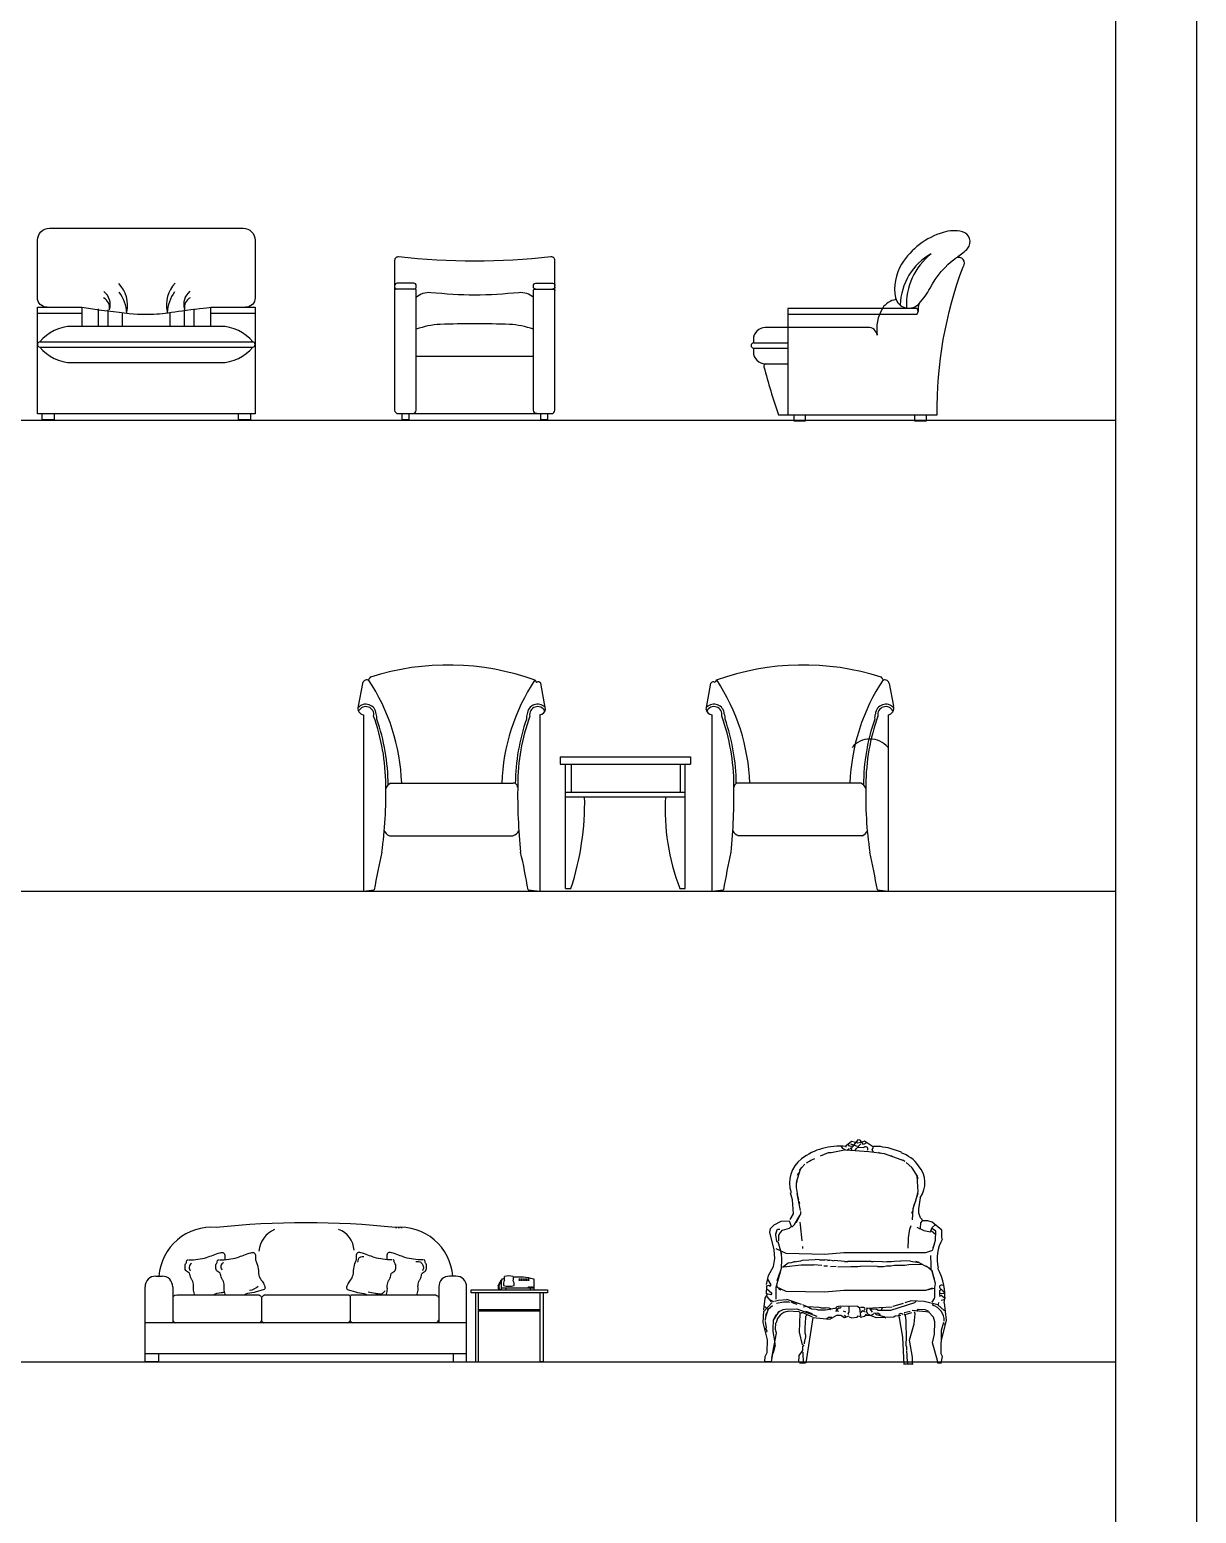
# Model space of a CAD drawing. Header units: inches. Extents: x 6 to 48.5, y 12.5 to 37.3.
# Drawn here: x 43.59 to 48.47, y 18.71 to 24.91 of the extents above; entities that cross this region are included whole.
import ezdxf

# ---------------------------------------------------------------- set-up
doc = ezdxf.new("R2010")
doc.units = ezdxf.units.IN
doc.header["$MEASUREMENT"] = 0
for name, color, linetype in [('02', 2, 'Continuous'), ('1', 1, 'Continuous'), ('4', 4, 'Continuous'), ('kadrbm', 4, 'Continuous')]:
    doc.layers.add(name, color=color, linetype=linetype)

# ---------------------------------------------------------------- blocks, each defined once
blk = doc.blocks.new('kadrbm')
at = {"layer": 'kadrbm', "color": 4}
blk.add_lwpolyline([(0, 0), (0, 24.7972), (21, 24.7972), (21, 0), (0, 0)], close=True, dxfattribs=at)
blk.add_lwpolyline([(20.6631, 0.3257), (20.6631, 24.4603), (0.3369, 24.4603), (0.3369, 0.3257), (20.6631, 0.3257)], dxfattribs=at)

msp = doc.modelspace()

# ---------------------------------------------------------------- linework, layer by layer
at = {"layer": '02'}
for p, q in [((43.8811, 23.6731), (43.8811, 23.7461)), ((44.2811, 23.6731), (44.2811, 23.7461)), ((46.7627, 23.7483), (46.7627, 23.3033)), ((43.6261, 23.7278), (43.8111, 23.7278)), ((43.9211, 23.6731), (43.9211, 23.7423)), ((43.9811, 23.6731), (43.9811, 23.7313)), ((44.1811, 23.6731), (44.1811, 23.7313)), ((44.2411, 23.6731), (44.2411, 23.7423)), ((44.3511, 23.7278), (44.5361, 23.7278)), ((46.7627, 23.7233), (47.2961, 23.7233)), ((43.6355, 23.6083), (44.5267, 23.6083)), ((43.6355, 23.5863), (44.5267, 23.5863)), ((46.6187, 23.6037), (46.7627, 23.6037)), ((46.6187, 23.5817), (46.7627, 23.5817)), ((46.6687, 23.5169), (46.7627, 23.5169)), ((45.7071, 22.1947), (45.7126, 22.1854)), ((46.4639, 22.1947), (46.4585, 22.1854)), ((44.9847, 22.181), (44.967, 22.0861)), ((45.7496, 22.0716), (45.7299, 22.1825)), ((46.4214, 22.0716), (46.4412, 22.1825)), ((47.1863, 22.181), (47.2041, 22.0861)), ((44.9894, 22.0498), (44.9894, 21.3137)), ((45.7263, 22.0498), (45.7263, 21.3137)), ((46.4447, 22.0498), (46.4447, 21.3137)), ((47.1817, 22.0498), (47.1817, 21.3137)), ((45.8117, 21.8749), (46.3561, 21.8749)), ((45.8117, 21.8749), (45.8117, 21.8439)), ((45.8117, 21.8439), (46.3561, 21.8439)), ((45.8339, 21.3247), (45.8339, 21.8439)), ((45.8569, 21.8439), (45.8569, 21.7271)), ((46.3132, 21.8439), (46.3132, 21.7271)), ((46.3339, 21.3247), (46.3339, 21.8439)), ((46.3561, 21.8749), (46.3561, 21.8439)), ((45.1031, 21.7645), (45.6145, 21.7645)), ((47.068, 21.7645), (46.5566, 21.7645)), ((45.8339, 21.7271), (46.3339, 21.7271)), ((45.8339, 21.7071), (46.3339, 21.7071)), ((45.0976, 21.5445), (45.6137, 21.5445)), ((47.0735, 21.5445), (46.5573, 21.5445)), ((44.9894, 21.3137), (45.034, 21.3189)), ((45.6774, 21.3189), (45.7263, 21.3137)), ((45.8339, 21.3247), (45.8562, 21.3247)), ((46.3112, 21.3247), (46.3339, 21.3247)), ((46.4447, 21.3137), (46.4937, 21.3189)), ((47.1371, 21.3189), (47.1817, 21.3137)), ((47.0558, 20.2743), (47.0327, 20.2464)), ((47.0656, 20.2725), (47.0558, 20.2743)), ((47.0797, 20.255), (47.0656, 20.2725)), ((46.8997, 20.2067), (46.9328, 20.221)), ((46.9328, 20.221), (46.9446, 20.2212)), ((46.9446, 20.2212), (46.9995, 20.232)), ((46.9935, 20.2378), (46.9854, 20.2495)), ((47.0054, 20.2302), (46.9935, 20.2378)), ((47.1019, 20.224), (47.0054, 20.2302)), ((47.0071, 20.2498), (47.0284, 20.2679)), ((47.0072, 20.2439), (47.0071, 20.2498)), ((47.0113, 20.2303), (47.0191, 20.2383)), ((47.0208, 20.2481), (47.0148, 20.2559)), ((47.0327, 20.2464), (47.0208, 20.2481)), ((47.0229, 20.2403), (47.0289, 20.2365)), ((47.0543, 20.2467), (47.0266, 20.2561)), ((47.0284, 20.2679), (47.0422, 20.2662)), ((47.0288, 20.2404), (47.0385, 20.2504)), ((47.0289, 20.2365), (47.029, 20.2306)), ((47.0422, 20.2662), (47.0442, 20.2603)), ((47.0448, 20.2289), (47.0486, 20.2368)), ((47.0541, 20.2605), (47.0481, 20.2663)), ((47.0486, 20.2368), (47.0679, 20.2568)), ((47.0697, 20.2627), (47.0541, 20.2605)), ((47.078, 20.2413), (47.0544, 20.2408)), ((47.0834, 20.2689), (47.0736, 20.2648)), ((47.0914, 20.2611), (47.0797, 20.255)), ((47.1212, 20.244), (47.0834, 20.2689)), ((47.1669, 20.2153), (47.1019, 20.224)), ((47.1155, 20.234), (47.1212, 20.244)), ((47.1196, 20.2243), (47.1155, 20.234)), ((47.1506, 20.2465), (47.1212, 20.2459)), ((47.1512, 20.217), (47.1413, 20.2207)), ((47.1605, 20.2427), (47.1506, 20.2465)), ((47.1822, 20.2411), (47.1605, 20.2427)), ((47.2361, 20.1909), (47.1669, 20.2153)), ((47.2376, 20.2224), (47.1822, 20.2411)), ((46.7994, 20.0968), (46.8161, 20.1521)), ((46.8123, 20.1462), (46.8219, 20.1581)), ((46.8219, 20.1581), (46.8334, 20.1721)), ((46.8412, 20.1781), (46.8665, 20.1923)), ((46.8567, 20.1882), (46.8763, 20.1964)), ((47.1985, 20.206), (47.1906, 20.2078)), ((47.254, 20.1834), (47.2381, 20.191)), ((47.252, 20.1833), (47.244, 20.1891)), ((47.2819, 20.1583), (47.258, 20.1795)), ((47.286, 20.1525), (47.2819, 20.1583)), ((47.3042, 20.1233), (47.286, 20.1525)), ((46.7995, 20.0909), (46.8013, 20.1008)), ((46.7996, 20.083), (46.7995, 20.0909)), ((46.8028, 20.1263), (46.8085, 20.1382)), ((47.3083, 20.1116), (47.3041, 20.1253)), ((47.3073, 20.0565), (47.3042, 20.1233)), ((46.7829, 20.0238), (46.7746, 20.0531)), ((46.7859, 19.9648), (46.7829, 20.0238)), ((46.7997, 20.0752), (46.7996, 20.083)), ((46.8042, 20.0418), (46.7997, 20.0752)), ((46.8152, 19.9791), (46.8021, 20.0497)), ((46.8085, 20.0242), (46.8063, 20.036)), ((47.2869, 19.9873), (47.3074, 20.0506)), ((47.2963, 20.0131), (47.3073, 20.0565)), ((47.3105, 19.9858), (47.3176, 20.0311)), ((46.7726, 19.941), (46.7859, 19.9648)), ((46.8154, 19.9654), (46.7984, 19.9277)), ((46.8127, 20.0066), (46.8106, 20.0184)), ((46.8152, 19.9752), (46.8154, 19.9654)), ((47.2813, 19.9676), (47.2851, 19.9775)), ((47.2838, 19.9401), (47.2869, 19.9854)), ((47.2869, 19.9854), (47.2924, 20.0071)), ((47.3108, 19.9681), (47.3105, 19.9858)), ((47.3171, 19.9485), (47.3108, 19.9681)), ((45.1224, 19.9078), (45.1281, 19.9078)), ((45.1338, 19.9078), (45.1395, 19.9078)), ((45.1453, 19.9078), (45.151, 19.9078)), ((46.687, 19.8884), (46.6907, 19.9042)), ((46.6907, 19.9042), (46.7061, 19.9182)), ((46.7061, 19.9182), (46.7353, 19.9345)), ((46.7126, 19.8829), (46.7202, 19.9008)), ((46.7202, 19.9008), (46.73, 19.9009)), ((46.7353, 19.9345), (46.7688, 19.935)), ((46.7399, 19.8972), (46.7693, 19.9056)), ((46.7688, 19.935), (46.777, 19.9136)), ((46.7693, 19.9056), (46.777, 19.9116)), ((46.777, 19.9116), (46.7829, 19.9117)), ((46.7829, 19.9117), (46.7907, 19.9197)), ((46.7907, 19.9197), (46.8136, 19.9575)), ((46.8162, 19.9182), (46.8141, 19.9299)), ((46.8233, 19.8515), (46.8162, 19.9182)), ((47.2674, 19.8651), (47.2727, 19.9006)), ((47.2727, 19.9006), (47.2783, 19.9164)), ((47.302, 19.909), (47.3317, 19.8957)), ((47.3139, 19.9013), (47.3178, 19.9053)), ((47.3291, 19.935), (47.3171, 19.9485)), ((47.3178, 19.9053), (47.3194, 19.927)), ((47.3194, 19.927), (47.3252, 19.9349)), ((47.3487, 19.9353), (47.3291, 19.935)), ((47.3665, 19.9298), (47.3487, 19.9353)), ((47.3594, 19.8903), (47.3669, 19.9081)), ((47.4064, 19.897), (47.3665, 19.9298)), ((47.3669, 19.9081), (47.3785, 19.9182)), ((47.3809, 19.8926), (47.367, 19.9022)), ((46.706, 19.814), (46.687, 19.8884)), ((46.7128, 19.8771), (46.7164, 19.8948)), ((46.7172, 19.8496), (46.7128, 19.8771)), ((46.7232, 19.8438), (46.7172, 19.8496)), ((46.7336, 19.8086), (46.7231, 19.8477)), ((46.7246, 19.8753), (46.7322, 19.8872)), ((46.725, 19.8517), (46.7246, 19.8753)), ((46.7322, 19.8872), (46.7399, 19.8972)), ((47.2662, 19.8218), (47.2675, 19.8592)), ((47.2675, 19.8592), (47.2674, 19.8651)), ((47.3317, 19.8957), (47.3594, 19.8903)), ((47.3812, 19.8769), (47.3633, 19.8923)), ((47.3685, 19.8158), (47.3796, 19.8553)), ((47.3796, 19.8553), (47.3809, 19.8926)), ((47.407, 19.8616), (47.4064, 19.897)), ((46.7033, 19.7452), (46.7086, 19.7787)), ((46.7086, 19.7787), (46.706, 19.814)), ((46.7378, 19.7949), (46.7336, 19.8086)), ((46.738, 19.7812), (46.7357, 19.8027)), ((46.7382, 19.7733), (46.7381, 19.7792)), ((46.8258, 19.82), (46.8257, 19.8279)), ((47.3612, 19.7842), (47.3611, 19.7901)), ((47.3617, 19.7586), (47.3612, 19.7842)), ((47.3704, 19.8237), (47.376, 19.8375)), ((46.6823, 19.7074), (46.7033, 19.7452)), ((46.7146, 19.6589), (46.7368, 19.7379)), ((46.718, 19.6864), (46.733, 19.73)), ((46.7368, 19.7379), (46.7382, 19.7733)), ((46.764, 19.758), (46.7407, 19.7399)), ((46.7446, 19.7439), (46.8192, 19.7511)), ((46.7718, 19.7601), (46.764, 19.758)), ((46.7738, 19.7602), (46.7953, 19.7664)), ((46.7894, 19.7644), (46.8169, 19.7688)), ((46.8169, 19.7688), (46.8247, 19.7709)), ((46.8192, 19.7511), (46.8644, 19.7519)), ((46.8247, 19.7709), (46.8777, 19.7738)), ((46.8644, 19.7519), (46.8703, 19.752)), ((46.9057, 19.7487), (46.8703, 19.752)), ((46.8955, 19.7721), (46.8777, 19.7738)), ((46.8955, 19.7721), (46.9171, 19.7725)), ((46.9136, 19.7469), (46.9293, 19.7471)), ((46.9289, 19.7707), (46.9171, 19.7725)), ((46.9289, 19.7707), (46.9387, 19.7709)), ((46.9506, 19.7691), (46.9387, 19.7709)), ((46.9411, 19.7454), (46.9647, 19.7458)), ((46.9506, 19.7691), (46.9565, 19.7692)), ((46.9998, 19.7661), (46.9565, 19.7692)), ((46.9726, 19.744), (47.0257, 19.7449)), ((46.9998, 19.7661), (47.0135, 19.7663)), ((47.1118, 19.7661), (47.0135, 19.7663)), ((47.0257, 19.7449), (47.0493, 19.7453)), ((47.0493, 19.7453), (47.0552, 19.7454)), ((47.0552, 19.7454), (47.067, 19.7456)), ((47.1378, 19.7449), (47.067, 19.7456)), ((47.1118, 19.7661), (47.1197, 19.7662)), ((47.159, 19.7649), (47.1197, 19.7662)), ((47.1378, 19.7449), (47.1633, 19.7453)), ((47.159, 19.7649), (47.1767, 19.7652)), ((47.1633, 19.7453), (47.1751, 19.7475)), ((47.1751, 19.7475), (47.1928, 19.7478)), ((47.1767, 19.7652), (47.1866, 19.7654)), ((47.1866, 19.7654), (47.1964, 19.7656)), ((47.1928, 19.7478), (47.2085, 19.75)), ((47.1964, 19.7656), (47.2081, 19.7677)), ((47.2081, 19.7677), (47.2357, 19.7682)), ((47.2085, 19.75), (47.2163, 19.7502)), ((47.2163, 19.7502), (47.2222, 19.7503)), ((47.2222, 19.7503), (47.2517, 19.7508)), ((47.275, 19.7669), (47.2357, 19.7682)), ((47.2517, 19.7508), (47.2693, 19.7531)), ((47.2693, 19.7531), (47.3244, 19.754)), ((47.275, 19.7669), (47.3105, 19.7617)), ((47.3125, 19.7617), (47.2986, 19.7654)), ((47.3105, 19.7617), (47.3402, 19.7464)), ((47.3581, 19.735), (47.3402, 19.7464)), ((47.3661, 19.7272), (47.3542, 19.7369)), ((47.3621, 19.7331), (47.3617, 19.7586)), ((47.3724, 19.7057), (47.3661, 19.7272)), ((47.3808, 19.6744), (47.3662, 19.7233)), ((44.1207, 19.7045), (44.1471, 19.7045)), ((44.1919, 19.6597), (44.1919, 19.5091)), ((45.3039, 19.6597), (45.3039, 19.5091)), ((45.3751, 19.7045), (45.3487, 19.7045)), ((45.7028, 19.6542), (45.5666, 19.6542)), ((46.6731, 19.6699), (46.6823, 19.7074)), ((46.6734, 19.6522), (46.6954, 19.633)), ((46.6738, 19.6306), (46.6752, 19.6641)), ((46.6752, 19.6641), (46.683, 19.6662)), ((46.6928, 19.6683), (46.6786, 19.6916)), ((46.683, 19.6662), (46.689, 19.6623)), ((46.689, 19.6623), (46.6928, 19.6683)), ((46.7135, 19.6077), (46.7146, 19.6589)), ((46.7205, 19.657), (46.7165, 19.6628)), ((46.7305, 19.6473), (46.7205, 19.657)), ((47.3381, 19.6461), (47.3753, 19.6547)), ((47.3766, 19.692), (47.3745, 19.6999)), ((47.3772, 19.6567), (47.3808, 19.6744)), ((47.3779, 19.6154), (47.3772, 19.6567)), ((47.4144, 19.6652), (47.4006, 19.6669)), ((44.5538, 19.6243), (44.2115, 19.6243)), ((44.5625, 19.6145), (44.5625, 19.5183)), ((44.9295, 19.6243), (44.5722, 19.6243)), ((44.9332, 19.6207), (44.9332, 19.5181)), ((45.2931, 19.6243), (44.9363, 19.6243)), ((45.4388, 19.6476), (45.7588, 19.6476)), ((45.4388, 19.6348), (45.4388, 19.6476)), ((45.7588, 19.6348), (45.4388, 19.6348)), ((45.4569, 19.6348), (45.4569, 19.3468)), ((45.4697, 19.3468), (45.4697, 19.6348)), ((45.7279, 19.3468), (45.7279, 19.6348)), ((45.7407, 19.6348), (45.7407, 19.3468)), ((45.7588, 19.6476), (45.7588, 19.6348)), ((46.6613, 19.5557), (46.698, 19.5937)), ((46.6632, 19.5636), (46.6682, 19.6128)), ((46.6682, 19.6128), (46.6778, 19.6287)), ((46.6916, 19.627), (46.6738, 19.6306)), ((46.694, 19.5975), (46.676, 19.6189)), ((46.7039, 19.5977), (46.688, 19.6053)), ((46.6954, 19.633), (46.6916, 19.627)), ((46.7078, 19.5997), (46.7234, 19.604)), ((46.7158, 19.592), (46.7452, 19.5965)), ((46.7234, 19.604), (46.7588, 19.6065)), ((46.7345, 19.6454), (46.7266, 19.6492)), ((46.7452, 19.5965), (46.753, 19.5966)), ((46.753, 19.5966), (46.7648, 19.5968)), ((46.8201, 19.586), (46.7588, 19.6065)), ((46.7708, 19.595), (46.7648, 19.5968)), ((46.8024, 19.5857), (46.7767, 19.5951)), ((46.7925, 19.5894), (46.7846, 19.5913)), ((47.2457, 19.6445), (47.1454, 19.6447)), ((47.194, 19.563), (47.2937, 19.5942)), ((47.2036, 19.5789), (47.2466, 19.5915)), ((47.2779, 19.6018), (47.2525, 19.5935)), ((47.333, 19.5989), (47.2779, 19.6018)), ((47.2937, 19.5942), (47.2995, 19.6002)), ((47.3903, 19.5841), (47.333, 19.5989)), ((47.3665, 19.5955), (47.376, 19.6114)), ((47.3722, 19.6035), (47.3779, 19.6154)), ((47.3922, 19.5861), (47.394, 19.594)), ((47.4033, 19.6237), (47.3955, 19.6196)), ((47.4049, 19.6493), (47.3971, 19.6432)), ((47.3971, 19.6432), (47.3974, 19.6256)), ((47.3993, 19.6315), (47.415, 19.6337)), ((47.4173, 19.6121), (47.4033, 19.6237)), ((47.4037, 19.604), (47.4154, 19.6062)), ((47.4169, 19.6357), (47.4049, 19.6493)), ((47.4207, 19.6397), (47.4169, 19.6357)), ((47.4212, 19.6161), (47.4173, 19.6121)), ((47.4268, 19.5199), (47.4176, 19.5925)), ((45.4697, 19.5654), (45.7279, 19.5654)), ((45.4697, 19.559), (45.7279, 19.559)), ((46.6602, 19.5104), (46.6632, 19.5597)), ((46.6809, 19.5639), (46.6669, 19.5774)), ((46.6699, 19.5185), (46.6716, 19.5342)), ((46.6714, 19.5421), (46.6752, 19.552)), ((46.6716, 19.5342), (46.6809, 19.5639)), ((46.6808, 19.5659), (46.6982, 19.5819)), ((46.7032, 19.521), (46.7262, 19.5568)), ((46.7051, 19.527), (46.7146, 19.5448)), ((46.7204, 19.5528), (46.7281, 19.5588)), ((46.7262, 19.5568), (46.7438, 19.565)), ((46.7438, 19.565), (46.7516, 19.5671)), ((46.7516, 19.5671), (46.8007, 19.5679)), ((46.7635, 19.5594), (46.8088, 19.5563)), ((46.8007, 19.5679), (46.8838, 19.5379)), ((46.8088, 19.5563), (46.8128, 19.5524)), ((46.8129, 19.5485), (46.8103, 19.4698)), ((46.8266, 19.5507), (46.8129, 19.5485)), ((46.8266, 19.5507), (46.8167, 19.5525)), ((46.8597, 19.569), (46.826, 19.5841)), ((46.8662, 19.5337), (46.8266, 19.5507)), ((46.8281, 19.5763), (46.8399, 19.5785)), ((46.866, 19.5475), (46.8383, 19.5568)), ((46.8386, 19.5372), (46.8425, 19.5412)), ((46.8388, 19.5273), (46.8386, 19.5372)), ((46.84, 19.3425), (46.8682, 19.5318)), ((46.893, 19.5735), (46.8458, 19.5766)), ((46.8583, 19.5375), (46.8484, 19.5413)), ((46.8637, 19.5671), (46.8538, 19.5708)), ((46.8814, 19.5654), (46.8637, 19.5671)), ((46.8682, 19.5318), (46.9391, 19.5251)), ((46.8873, 19.5636), (46.8814, 19.5654)), ((46.9009, 19.5717), (46.8871, 19.5754)), ((46.8873, 19.5636), (46.8932, 19.5637)), ((46.8932, 19.5637), (46.8991, 19.5638)), ((46.8991, 19.5638), (46.9089, 19.5639)), ((46.9009, 19.5717), (46.9206, 19.572)), ((46.9089, 19.5639), (46.9207, 19.5641)), ((46.9363, 19.5703), (46.9206, 19.572)), ((46.9207, 19.5641), (46.9599, 19.5707)), ((46.9253, 19.5269), (46.9331, 19.5329)), ((46.9331, 19.5329), (46.9468, 19.5331)), ((46.9423, 19.5685), (46.9363, 19.5703)), ((46.9384, 19.5645), (46.9423, 19.5685)), ((46.9391, 19.5251), (46.9683, 19.5414)), ((46.9677, 19.5768), (46.9619, 19.5708)), ((46.9619, 19.5708), (46.9699, 19.565)), ((46.9737, 19.571), (46.9621, 19.557)), ((46.9814, 19.579), (46.9677, 19.5768)), ((46.9759, 19.5572), (46.968, 19.5591)), ((46.9683, 19.5414), (46.984, 19.5417)), ((46.9815, 19.5711), (46.9737, 19.571)), ((47.0542, 19.5783), (46.9814, 19.579)), ((46.9854, 19.5751), (46.9815, 19.5711)), ((46.984, 19.5417), (46.9999, 19.5321)), ((47.0054, 19.5538), (46.9955, 19.5576)), ((47.0078, 19.5322), (46.9997, 19.5419)), ((46.9999, 19.5321), (47.0195, 19.5383)), ((47.0154, 19.5481), (47.0192, 19.5541)), ((47.0174, 19.5422), (47.0154, 19.5481)), ((47.0192, 19.5541), (47.0188, 19.5777)), ((47.0195, 19.5344), (47.0294, 19.5307)), ((47.0294, 19.5307), (47.053, 19.533)), ((47.053, 19.533), (47.0568, 19.539)), ((47.0641, 19.5706), (47.0542, 19.5783)), ((47.0568, 19.539), (47.0726, 19.5334)), ((47.0686, 19.5392), (47.0641, 19.5706)), ((47.0684, 19.553), (47.0644, 19.5568)), ((47.0648, 19.5332), (47.0844, 19.5375)), ((47.066, 19.5745), (47.0798, 19.5748)), ((47.0742, 19.559), (47.0684, 19.553)), ((47.088, 19.5533), (47.0742, 19.559)), ((47.0798, 19.5748), (47.0857, 19.571)), ((47.08, 19.561), (47.0858, 19.567)), ((47.0844, 19.5375), (47.0921, 19.5455)), ((47.0897, 19.571), (47.1997, 19.5769)), ((47.1079, 19.5399), (47.0902, 19.5396)), ((47.1095, 19.5635), (47.1054, 19.5713)), ((47.1317, 19.5305), (47.1079, 19.5399)), ((47.1175, 19.5538), (47.1095, 19.5635)), ((47.1114, 19.5675), (47.133, 19.5659)), ((47.1392, 19.5503), (47.1215, 19.548)), ((47.1334, 19.5423), (47.1274, 19.5481)), ((47.2063, 19.5337), (47.1317, 19.5305)), ((47.133, 19.5659), (47.141, 19.5621)), ((47.165, 19.535), (47.1334, 19.5423)), ((47.1492, 19.5426), (47.1392, 19.5503)), ((47.141, 19.5621), (47.194, 19.563)), ((47.1492, 19.5386), (47.1492, 19.5426)), ((47.1527, 19.5623), (47.1585, 19.5722)), ((47.173, 19.5292), (47.165, 19.535)), ((47.2122, 19.5378), (47.2063, 19.5337)), ((47.2357, 19.5402), (47.2122, 19.5378)), ((47.2432, 19.4498), (47.23, 19.5302)), ((47.2493, 19.5522), (47.2747, 19.5585)), ((47.2554, 19.5405), (47.2494, 19.5463)), ((47.2533, 19.5444), (47.2807, 19.5527)), ((47.2577, 19.5189), (47.2554, 19.5405)), ((47.3554, 19.554), (47.2825, 19.5606)), ((47.2914, 19.5057), (47.2946, 19.5471)), ((47.2946, 19.5471), (47.2925, 19.5549)), ((47.3042, 19.561), (47.308, 19.567)), ((47.3082, 19.5571), (47.3042, 19.561)), ((47.308, 19.567), (47.3355, 19.5655)), ((47.3355, 19.5655), (47.3494, 19.5598)), ((47.3715, 19.5327), (47.3514, 19.5559)), ((47.3686, 19.5857), (47.3705, 19.5897)), ((47.3777, 19.5131), (47.3715, 19.5327)), ((47.4162, 19.561), (47.3903, 19.5841)), ((47.4202, 19.5611), (47.4162, 19.561)), ((45.4199, 19.5091), (44.0759, 19.5091)), ((46.6772, 19.438), (46.6602, 19.5104)), ((46.6685, 19.4811), (46.6743, 19.4891)), ((46.6687, 19.4713), (46.6765, 19.4734)), ((46.6743, 19.4891), (46.6699, 19.5145)), ((46.6765, 19.4734), (46.6744, 19.4812)), ((46.6962, 19.3636), (46.716, 19.4662)), ((46.7019, 19.4837), (46.7032, 19.521)), ((46.7021, 19.4738), (46.7019, 19.4837)), ((46.7087, 19.4346), (46.7021, 19.4738)), ((46.7118, 19.4819), (46.7133, 19.5094)), ((46.716, 19.4662), (46.7118, 19.4819)), ((46.8103, 19.4698), (46.823, 19.417)), ((46.8355, 19.4879), (46.8372, 19.5076)), ((46.8359, 19.4663), (46.8355, 19.4879)), ((46.8381, 19.4565), (46.8359, 19.4663)), ((46.8371, 19.5135), (46.8388, 19.5273)), ((46.8372, 19.5076), (46.8371, 19.5135)), ((47.2578, 19.513), (47.2577, 19.5189)), ((47.2579, 19.5052), (47.2578, 19.513)), ((47.2589, 19.4521), (47.2579, 19.5052)), ((47.2709, 19.4366), (47.2914, 19.5057)), ((47.3767, 19.462), (47.3777, 19.5131)), ((47.4037, 19.3799), (47.4059, 19.4782)), ((47.4059, 19.4782), (47.4151, 19.5118)), ((47.4065, 19.4409), (47.4268, 19.5199)), ((47.4192, 19.5021), (47.4211, 19.508)), ((46.6761, 19.3849), (46.6772, 19.438)), ((46.7036, 19.3854), (46.711, 19.417)), ((46.7088, 19.4268), (46.7087, 19.4346)), ((46.711, 19.417), (46.7088, 19.4268)), ((46.8251, 19.4111), (46.8309, 19.4171)), ((46.8254, 19.3934), (46.8251, 19.4111)), ((46.8327, 19.427), (46.8382, 19.4506)), ((46.8328, 19.4211), (46.8345, 19.4348)), ((46.8382, 19.4506), (46.8381, 19.4565)), ((47.2491, 19.3359), (47.2432, 19.4498)), ((47.2576, 19.4147), (47.2589, 19.4521)), ((47.2597, 19.4069), (47.2576, 19.4147)), ((47.2598, 19.3971), (47.2597, 19.4069)), ((47.284, 19.366), (47.2709, 19.4366)), ((47.3675, 19.4265), (47.3767, 19.462)), ((47.3884, 19.3521), (47.3675, 19.4265)), ((47.405, 19.4393), (47.4065, 19.4409)), ((44.0759, 19.3811), (45.4199, 19.3811)), ((45.4569, 19.3468), (45.4697, 19.3468)), ((45.7407, 19.3468), (45.7279, 19.3468)), ((46.6669, 19.3474), (46.6685, 19.369)), ((46.6685, 19.369), (46.6761, 19.3849)), ((46.6945, 19.3479), (46.6998, 19.3794)), ((46.6998, 19.3794), (46.7036, 19.3854)), ((46.8086, 19.344), (46.81, 19.3735)), ((46.81, 19.3735), (46.8254, 19.3934)), ((46.8283, 19.3404), (46.8275, 19.3875)), ((47.2622, 19.3735), (47.2599, 19.3931)), ((47.2623, 19.3656), (47.2622, 19.3735)), ((47.2648, 19.3362), (47.2623, 19.3656)), ((47.2844, 19.3385), (47.284, 19.366)), ((47.4098, 19.3682), (47.4037, 19.3799)), ((47.4043, 19.3406), (47.4098, 19.3682))]:
    msp.add_line(p, q, dxfattribs=at)
for points in [[(45.6993, 23.7934, 0.213686), (45.6386, 23.8137, -0.020826), (45.4543, 23.8034, -0.020826), (45.2699, 23.8137, 0.213686), (45.2093, 23.7934)], [(47.1582, 23.7483, 0.176419), (47.137, 23.6357, 0.398176), (47.0969, 23.6681)]]:
    msp.add_lwpolyline(points, format="xyb", dxfattribs=at)
for points in [[(43.8111, 23.7528), (43.839, 23.7488), (43.8664, 23.7449), (43.8931, 23.7412), (43.9189, 23.7378), (43.9436, 23.7347), (43.9671, 23.7318), (43.989, 23.7294), (44.0093, 23.7274), (44.0279, 23.7258), (44.0448, 23.7246), (44.0603, 23.7238), (44.0746, 23.7234), (44.088, 23.7234), (44.1006, 23.7236), (44.1128, 23.7241), (44.1246, 23.7249), (44.1363, 23.7259), (44.1481, 23.7272), (44.1602, 23.7286), (44.1728, 23.7302), (44.1861, 23.732), (44.2002, 23.734), (44.2153, 23.736), (44.2316, 23.7383), (44.2491, 23.7406), (44.2674, 23.7429), (44.2856, 23.7452), (44.303, 23.7474), (44.319, 23.7493), (44.3329, 23.7509), (44.3438, 23.7521), (44.3511, 23.7528)], [(47.3674, 19.812), (47.3378, 19.8023), (46.9963, 19.8023), (46.9174, 19.7955), (46.7565, 19.7988), (46.7139, 19.8184)], [(44.132, 19.3811), (44.132, 19.3468), (44.0759, 19.3468), (44.0759, 19.6597)], [(45.3638, 19.3811), (45.3638, 19.3468), (45.4199, 19.3468), (45.4199, 19.6597)], [(45.5666, 19.6476), (45.5666, 19.6893)], [(45.5785, 19.6872), (45.5785, 19.7029)], [(45.5838, 19.6542), (45.5838, 19.6476)], [(45.6142, 19.7029), (45.6142, 19.6872)], [(45.6857, 19.6542), (45.6857, 19.6476)], [(45.7028, 19.6476), (45.7028, 19.6893)], [(47.3674, 19.6539), (47.3378, 19.6442), (46.9963, 19.6442), (46.9174, 19.6374), (46.7565, 19.6407), (46.7139, 19.6603)], [(46.6937, 19.3468), (46.6674, 19.3468)], [(47.4046, 19.3405), (47.3906, 19.3405), (47.3884, 19.3523)], [(46.8363, 19.3413), (46.8111, 19.3413)], [(47.2871, 19.3369), (47.2509, 19.3369)]]:
    msp.add_lwpolyline(points, dxfattribs=at)
for points in [[(45.6399, 19.6934), (45.6445, 19.6934), (45.6445, 19.691), (45.6399, 19.691)], [(45.6399, 19.6881), (45.6445, 19.6881), (45.6445, 19.6856), (45.6399, 19.6856)], [(45.6482, 19.6934), (45.6528, 19.6934), (45.6528, 19.691), (45.6482, 19.691)], [(45.6482, 19.6881), (45.6528, 19.6881), (45.6528, 19.6856), (45.6482, 19.6856)], [(45.6572, 19.6934), (45.6619, 19.6934), (45.6619, 19.691), (45.6572, 19.691)], [(45.6572, 19.6881), (45.6619, 19.6881), (45.6619, 19.6856), (45.6572, 19.6856)], [(45.6667, 19.6934), (45.6714, 19.6934), (45.6714, 19.691), (45.6667, 19.691)], [(45.6667, 19.6881), (45.6714, 19.6881), (45.6714, 19.6856), (45.6667, 19.6856)], [(45.676, 19.6934), (45.6807, 19.6934), (45.6807, 19.691), (45.676, 19.691)], [(45.676, 19.6881), (45.6807, 19.6881), (45.6807, 19.6856), (45.676, 19.6856)], [(45.6784, 19.6604), (45.685, 19.6604), (45.685, 19.6586), (45.6784, 19.6586)], [(45.6889, 19.6604), (45.6955, 19.6604), (45.6955, 19.6586), (45.6889, 19.6586)]]:
    msp.add_lwpolyline(points, close=True, dxfattribs=at)
for centre, radius, start, end in [((47.4869, 23.7543), 0.2547, 119.21332, 178.12924), ((47.5285, 23.7634), 0.2701, 127.88972, 182.83161), ((43.8609, 23.7637), 0.0695, 342.48011, 51.68093), ((43.8759, 23.7623), 0.1268, 346.49502, 44.92483), ((43.8359, 23.7207), 0.1634, 2.70823, 35.91352), ((44.2918, 23.7636), 0.1268, 135.07517, 193.50498), ((44.3318, 23.7219), 0.1634, 144.08648, 177.29177), ((44.3068, 23.765), 0.0695, 128.31907, 197.51989), ((43.88, 23.7499), 0.0476, 351.42642, 61.37844), ((44.2877, 23.7511), 0.0476, 118.62156, 188.57358), ((47.2951, 23.7358), 0.0125, 274.83539, 85.1646), ((45.343, 21.1788), 1.0792, 70.27897, 107.52711), ((46.8281, 21.1788), 1.0792, 72.47289, 109.72103), ((45.0026, 22.1775), 0.0182, 70.94115, 169.10122), ((45.1173, 22.1269), 0.1282, 140.79379, 148.04958), ((44.3105, 21.7334), 0.8388, 2.12384, 33.52274), ((46.4046, 21.7335), 0.8382, 146.55548, 177.87575), ((45.7665, 21.7335), 0.8382, 2.12425, 33.44452), ((47.8606, 21.7334), 0.8388, 146.47726, 177.87616), ((47.0537, 22.1269), 0.1282, 31.95042, 39.20621), ((47.1685, 22.1775), 0.0182, 10.89878, 109.05885), ((45.7199, 22.1729), 0.0144, 42.1894, 120.22739), ((46.4512, 22.1729), 0.0144, 59.77261, 137.8106), ((44.9931, 22.0771), 0.0276, 161.10495, 262.17796), ((44.9986, 22.0508), 0.0435, 3.68024, 139.32094), ((44.9986, 22.0508), 0.0335, 348.63115, 153.12764), ((45.7171, 22.0508), 0.0435, 45.07885, 176.31976), ((45.7171, 22.0508), 0.0335, 26.87236, 191.36885), ((45.7226, 22.0771), 0.0276, 277.82204, 348.41793), ((46.4485, 22.0771), 0.0276, 191.58207, 262.17796), ((46.454, 22.0508), 0.0435, 3.68024, 134.92115), ((46.454, 22.0508), 0.0335, 348.63115, 153.12764), ((47.1725, 22.0508), 0.0435, 40.67906, 176.31976), ((47.1725, 22.0508), 0.0335, 26.87236, 191.36885), ((47.178, 22.0771), 0.0276, 277.82204, 18.89505), ((44.2259, 21.7546), 0.8561, 0.18203, 19.77552), ((45.0067, 22.0377), 0.0387, 351.85588, 24.24722), ((44.2462, 21.7546), 0.8457, 0.16174, 19.17027), ((46.4617, 21.7559), 0.838, 160.74027, 179.53449), ((46.4898, 21.7546), 0.8561, 160.22448, 179.81797), ((45.7089, 22.0377), 0.0387, 155.75278, 188.14412), ((45.6813, 21.7546), 0.8561, 0.18203, 19.77552), ((46.4621, 22.0377), 0.0387, 351.85588, 24.24722), ((45.7093, 21.7559), 0.838, 0.46551, 19.25973), ((47.9248, 21.7546), 0.8457, 160.82973, 179.83826), ((47.9452, 21.7546), 0.8561, 160.22448, 179.81797), ((47.1643, 22.0377), 0.0387, 155.75278, 188.14412), ((47.1067, 21.8507), 0.098, 40.03151, 139.96849), ((45.1221, 21.7245), 0.0444, 115.39182, 154.20701), ((45.6158, 21.7471), 0.0175, 3.33645, 94.38408), ((46.5552, 21.7471), 0.0175, 85.61592, 176.66355), ((47.049, 21.7245), 0.0444, 25.79299, 64.60818), ((43.4411, 21.7113), 1.6415, 351.742, 1.60624), ((47.9912, 21.7167), 2.3578, 179.01424, 185.87205), ((44.7654, 21.6836), 1.1483, 341.78764, 1.16967), ((47.1719, 21.6544), 0.9217, 176.72339, 200.957), ((44.1799, 21.7167), 2.3578, 354.12795, 0.98576), ((48.73, 21.7113), 1.6415, 178.39376, 188.258), ((45.1149, 21.5854), 0.0444, 202.02539, 247.09465), ((45.5992, 21.5864), 0.0444, 289.11707, 331.76567), ((46.5719, 21.5864), 0.0444, 208.23433, 250.88293), ((47.0562, 21.5854), 0.0444, 292.90535, 337.97461), ((48.0158, 20.7993), 3.0268, 167.09059, 170.11614), ((42.6955, 20.7993), 3.0268, 9.88386, 12.90941), ((49.4755, 20.7993), 3.0268, 167.09059, 170.11614), ((44.1553, 20.7993), 3.0268, 9.88386, 12.90941), ((46.9783, 19.982), 0.2654, 84.29016, 126.68522), ((47.0879, 20.2355), 0.00983, 330.03624, 150.03624), ((47.1908, 20.084), 0.1435, 34.47628, 71.34618), ((46.8938, 20.0945), 0.1238, 126.43331, 199.15271), ((47.228, 20.0944), 0.1081, 324.74616, 40.93638), ((44.3531, 19.6889), 0.2198, 84.72911, 175.92303), ((44.7479, 16.3888), 3.5389, 83.92487, 96.07513), ((45.1426, 19.6889), 0.2198, 4.07697, 95.27089), ((44.6612, 19.7987), 0.1102, 113.63568, 174.40658), ((44.8521, 19.8072), 0.0979, 3.36378, 70.78643), ((47.552, 19.7777), 0.1651, 149.92096, 194.04564), ((44.2799, 19.7402), 0.0195, 121.34508, 224.39515), ((44.4106, 19.7438), 0.0181, 110.93089, 223.60386), ((47.1988, 19.626), 0.2202, 351.28675, 30.0546), ((44.1207, 19.6597), 0.0448, 90, 180), ((44.1471, 19.6597), 0.0448, 0, 90), ((44.5012, 19.7139), 0.0696, 279.77353, 313.32568), ((45.3487, 19.6597), 0.0448, 90, 180), ((45.3751, 19.6597), 0.0448, 0, 90), ((45.5698, 19.6893), 0.0032, 90, 180), ((45.6347, 19.4335), 0.267, 102.14986, 104.06696), ((45.6084, 19.6704), 0.0343, 150.53343, 189.43751), ((45.5964, 19.7785), 0.1158, 259.14135, 280.85865), ((45.5964, 19.6321), 0.073, 75.84784, 104.15216), ((45.6347, 19.4335), 0.267, 75.93304, 94.40232), ((45.5844, 19.6704), 0.0343, 350.56249, 29.46657), ((45.6996, 19.6893), 0.0032, 0, 90), ((47.4047, 19.6591), 0.00786, 76.96376, 256.96376), ((44.2066, 19.6067), 0.0182, 74.44748, 144.07039), ((44.545, 19.6043), 0.0218, 32.16736, 66.3433), ((44.5907, 19.5964), 0.0335, 123.65788, 147.35901), ((44.9262, 19.6177), 0.00742, 18.45913, 63.07032), ((44.94, 19.6179), 0.00741, 120.35491, 160.30588), ((45.2866, 19.605), 0.0203, 31.96837, 71.51498), ((46.7704, 19.5006), 0.057, 96.71059, 171.21759), ((47.1095, 19.5596), 0.0177, 150.03624, 316), ((47.2357, 19.5382), 0.00983, 37.8699, 234.1301), ((47.3482, 19.5166), 0.0688, 359.36342, 73.55281), ((44.2149, 19.5342), 0.0277, 213.73995, 244.8473), ((44.5449, 19.5251), 0.0189, 302.30286, 339.93927), ((44.5823, 19.5282), 0.0219, 205.32491, 240.82633), ((44.9137, 19.5287), 0.0217, 295.72363, 333.68373), ((44.9557, 19.5335), 0.0273, 213.28449, 243.24256), ((45.283, 19.5308), 0.0234, 292.09345, 332.98382)]:
    msp.add_arc(centre, radius, start, end, dxfattribs=at)
for points, knots in [([(44.2593, 19.7727), (44.2842, 19.7727), (44.3313, 19.7774), (44.372, 19.7989), (44.4058, 19.8052), (44.4108, 19.7878), (44.4088, 19.7781), (44.4094, 19.7734)], [0, 0, 0, 0, 116.797634, 210.271861, 231.603558, 254.798616, 278.023123, 278.023123, 278.023123, 278.023123]), ([(44.3876, 19.7727), (44.4126, 19.7727), (44.4597, 19.7774), (44.5004, 19.7989), (44.5342, 19.8052), (44.5393, 19.7875), (44.5359, 19.7723), (44.5468, 19.7533), (44.5499, 19.7295), (44.5507, 19.7027), (44.5651, 19.6837), (44.5744, 19.6688), (44.5806, 19.6479), (44.5498, 19.6432), (44.5282, 19.6326), (44.497, 19.6328), (44.4918, 19.6243)], [0, 0, 0, 0, 116.797634, 210.271861, 231.603558, 254.798616, 279.161358, 305.182825, 351.768724, 391.82452, 427.345275, 458.703952, 480.238048, 510.248031, 570.117133, 619.24839, 619.24839, 619.24839, 619.24839]), ([(45.1081, 19.7727), (45.0832, 19.7727), (45.0361, 19.7774), (44.9954, 19.7989), (44.9615, 19.8052), (44.9565, 19.7875), (44.9598, 19.7723), (44.949, 19.7533), (44.9459, 19.7295), (44.9451, 19.7027), (44.9306, 19.6837), (44.9213, 19.6688), (44.9151, 19.6479), (44.9459, 19.6432), (44.9675, 19.6326), (44.9987, 19.6328), (45.0039, 19.6243)], [0, 0, 0, 0, 116.797634, 210.271861, 231.603558, 254.798616, 279.161358, 305.182825, 351.768724, 391.82452, 427.345275, 458.703952, 480.238048, 510.248031, 570.117133, 619.24839, 619.24839, 619.24839, 619.24839]), ([(45.2364, 19.7727), (45.2115, 19.7727), (45.1644, 19.7774), (45.1237, 19.7989), (45.0899, 19.8052), (45.0849, 19.7878), (45.0869, 19.7781), (45.0863, 19.7734)], [0, 0, 0, 0, 116.797634, 210.271861, 231.603558, 254.798616, 278.023123, 278.023123, 278.023123, 278.023123]), ([(44.2843, 19.6243), (44.2835, 19.6278), (44.2801, 19.6345), (44.2781, 19.6487), (44.2799, 19.6663), (44.2759, 19.6845), (44.2641, 19.6985), (44.2661, 19.719), (44.2413, 19.7247), (44.2444, 19.7416), (44.2429, 19.7524), (44.2477, 19.7583), (44.2498, 19.7652), (44.251, 19.7731), (44.2547, 19.7728), (44.2554, 19.7727)], [794.787514, 794.787514, 794.787514, 794.787514, 811.536028, 830.060423, 860.513809, 895.237587, 912.998035, 944.794046, 975.260647, 1002.837565, 1011.973572, 1025.594604, 1035.225456, 1048.846414, 1051.893818, 1051.893818, 1051.893818, 1051.893818]), ([(44.4127, 19.6243), (44.4118, 19.6278), (44.4084, 19.6345), (44.4064, 19.6487), (44.4082, 19.6663), (44.4042, 19.6845), (44.3924, 19.6985), (44.3945, 19.719), (44.3696, 19.7247), (44.3728, 19.7416), (44.3712, 19.7524), (44.3761, 19.7583), (44.3782, 19.7652), (44.3793, 19.7731), (44.3831, 19.7728), (44.3837, 19.7727)], [794.787514, 794.787514, 794.787514, 794.787514, 811.536028, 830.060423, 860.513809, 895.237587, 912.998035, 944.794046, 975.260647, 1002.837565, 1011.973572, 1025.594604, 1035.225456, 1048.846414, 1051.893818, 1051.893818, 1051.893818, 1051.893818]), ([(45.0831, 19.6243), (45.0839, 19.6278), (45.0873, 19.6345), (45.0893, 19.6487), (45.0875, 19.6663), (45.0915, 19.6845), (45.1033, 19.6985), (45.1013, 19.719), (45.1261, 19.7247), (45.1229, 19.7416), (45.1245, 19.7524), (45.1196, 19.7583), (45.1176, 19.7652), (45.1164, 19.7731), (45.1127, 19.7728), (45.112, 19.7727)], [794.787514, 794.787514, 794.787514, 794.787514, 811.536028, 830.060423, 860.513809, 895.237587, 912.998035, 944.794046, 975.260647, 1002.837565, 1011.973572, 1025.594604, 1035.225456, 1048.846414, 1051.893818, 1051.893818, 1051.893818, 1051.893818]), ([(45.2114, 19.6243), (45.2123, 19.6278), (45.2157, 19.6345), (45.2176, 19.6487), (45.2158, 19.6663), (45.2198, 19.6845), (45.2316, 19.6985), (45.2296, 19.719), (45.2545, 19.7247), (45.2513, 19.7416), (45.2528, 19.7524), (45.248, 19.7583), (45.2459, 19.7652), (45.2447, 19.7731), (45.241, 19.7728), (45.2403, 19.7727)], [794.787514, 794.787514, 794.787514, 794.787514, 811.536028, 830.060423, 860.513809, 895.237587, 912.998035, 944.794046, 975.260647, 1002.837565, 1011.973572, 1025.594604, 1035.225456, 1048.846414, 1051.893818, 1051.893818, 1051.893818, 1051.893818]), ([(44.4082, 19.6376), (44.4037, 19.6363), (44.3893, 19.6327), (44.3687, 19.6328), (44.3635, 19.6243)], [547.018259, 547.018259, 547.018259, 547.018259, 570.117133, 619.24839, 619.24839, 619.24839, 619.24839]), ([(45.556, 19.6479), (45.5553, 19.6486), (45.5577, 19.6494), (45.5595, 19.6499), (45.5595, 19.6488), (45.5591, 19.6484), (45.5589, 19.6478), (45.5587, 19.6476)], [0, 0, 0, 0, 4.714605, 6.248283, 7.270064, 8.41256, 9.443947, 9.443947, 9.443947, 9.443947])]:
    msp.add_open_spline(points, degree=3, knots=knots, dxfattribs=at)
msp.add_spline([(44.9654, 19.7635), (44.9729, 19.7825), (44.9833, 19.7862), (44.9909, 19.7862)], degree=3, dxfattribs=at)
for points, start_tangent in [([(45.2077, 19.7654), (45.2285, 19.7626), (45.2351, 19.7531), (45.2389, 19.7465), (45.2398, 19.738), (45.237, 19.7314), (45.2361, 19.7285)], (-0.596961, 0.80227)), ([(45.5516, 19.6641), (45.5541, 19.6658), (45.5551, 19.6658), (45.5551, 19.6652), (45.5547, 19.6645), (45.5538, 19.6632), (45.5531, 19.6636), (45.5521, 19.6636)], (-0.673259, 0.739407)), ([(45.5517, 19.6607), (45.5542, 19.6625), (45.5552, 19.6625), (45.5552, 19.6618), (45.5548, 19.6612), (45.5538, 19.6599), (45.5532, 19.6602), (45.5522, 19.6602)], (-0.673259, 0.739407)), ([(45.5518, 19.6627), (45.5543, 19.6644), (45.5552, 19.6644), (45.5552, 19.6638), (45.5549, 19.6631), (45.5539, 19.6618), (45.5533, 19.6621), (45.5523, 19.6621)], (-0.673259, 0.739407)), ([(45.5518, 19.6591), (45.5543, 19.6609), (45.5552, 19.6609), (45.5552, 19.6602), (45.5549, 19.6596), (45.5539, 19.6583), (45.5533, 19.6586), (45.5523, 19.6586)], (-0.673259, 0.739407)), ([(45.5519, 19.6571), (45.5543, 19.6588), (45.5553, 19.6588), (45.5553, 19.6582), (45.555, 19.6575), (45.554, 19.6562), (45.5534, 19.6565), (45.5524, 19.6565)], (-0.673259, 0.739407)), ([(45.5521, 19.6657), (45.5545, 19.6674), (45.5555, 19.6674), (45.5555, 19.6668), (45.5552, 19.6661), (45.5542, 19.6648), (45.5535, 19.6652), (45.5526, 19.6652)], (-0.673259, 0.739407)), ([(45.5521, 19.6554), (45.5545, 19.6571), (45.5555, 19.6571), (45.5555, 19.6565), (45.5552, 19.6558), (45.5542, 19.6545), (45.5535, 19.6549), (45.5526, 19.6549)], (-0.673259, 0.739407)), ([(45.5521, 19.6537), (45.5546, 19.6555), (45.5556, 19.6555), (45.5556, 19.6548), (45.5553, 19.6541), (45.5543, 19.6528), (45.5536, 19.6532), (45.5527, 19.6532)], (-0.673259, 0.739407)), ([(45.5528, 19.6519), (45.5552, 19.6536), (45.5562, 19.6536), (45.5562, 19.6529), (45.5559, 19.6523), (45.5549, 19.651), (45.5543, 19.6513), (45.5533, 19.6513)], (-0.673259, 0.739407)), ([(45.553, 19.6676), (45.5555, 19.6693), (45.5565, 19.6693), (45.5565, 19.6687), (45.5562, 19.668), (45.5552, 19.6667), (45.5545, 19.667), (45.5535, 19.667)], (-0.673259, 0.739407)), ([(45.5536, 19.6503), (45.556, 19.652), (45.557, 19.652), (45.557, 19.6513), (45.5567, 19.6507), (45.5557, 19.6494), (45.5551, 19.6497), (45.5541, 19.6497)], (-0.673259, 0.739407)), ([(45.5541, 19.6693), (45.5566, 19.671), (45.5576, 19.671), (45.5576, 19.6704), (45.5572, 19.6697), (45.5563, 19.6684), (45.5556, 19.6688), (45.5546, 19.6688)], (-0.673259, 0.739407)), ([(45.5549, 19.6713), (45.5574, 19.673), (45.5584, 19.673), (45.5584, 19.6723), (45.558, 19.6717), (45.5571, 19.6704), (45.5564, 19.6707), (45.5554, 19.6707)], (-0.673259, 0.739407)), ([(45.5559, 19.6732), (45.5584, 19.675), (45.5593, 19.675), (45.5593, 19.6743), (45.559, 19.6736), (45.558, 19.6723), (45.5574, 19.6727), (45.5564, 19.6727)], (-0.673259, 0.739407)), ([(45.557, 19.6751), (45.5594, 19.6768), (45.5604, 19.6768), (45.5604, 19.6762), (45.5601, 19.6755), (45.5591, 19.6742), (45.5584, 19.6745), (45.5575, 19.6745)], (-0.673259, 0.739407)), ([(45.5584, 19.6771), (45.5609, 19.6789), (45.5618, 19.6789), (45.5618, 19.6782), (45.5615, 19.6776), (45.5605, 19.6762), (45.5599, 19.6766), (45.5589, 19.6766)], (-0.673259, 0.739407)), ([(45.5594, 19.6791), (45.5618, 19.6808), (45.5628, 19.6808), (45.5628, 19.6802), (45.5625, 19.6795), (45.5615, 19.6782), (45.5608, 19.6785), (45.5599, 19.6785)], (-0.673259, 0.739407)), ([(45.5602, 19.681), (45.5627, 19.6828), (45.5637, 19.6828), (45.5637, 19.6821), (45.5634, 19.6815), (45.5624, 19.6802), (45.5617, 19.6805), (45.5608, 19.6805)], (-0.673259, 0.739407)), ([(45.561, 19.6829), (45.5635, 19.6846), (45.5645, 19.6846), (45.5645, 19.684), (45.5642, 19.6833), (45.5632, 19.682), (45.5625, 19.6824), (45.5616, 19.6824)], (-0.673259, 0.739407)), ([(45.562, 19.6848), (45.5645, 19.6865), (45.5655, 19.6865), (45.5655, 19.6859), (45.5652, 19.6852), (45.5642, 19.6839), (45.5635, 19.6842), (45.5625, 19.6842)], (-0.673259, 0.739407)), ([(45.5633, 19.6866), (45.5657, 19.6883), (45.5667, 19.6883), (45.5667, 19.6876), (45.5664, 19.687), (45.5654, 19.6857), (45.5648, 19.686), (45.5638, 19.686)], (-0.673259, 0.739407)), ([(45.0089, 19.6387), (45.0373, 19.633), (45.0515, 19.6311), (45.0647, 19.6311), (45.0714, 19.6349), (45.0761, 19.6396), (45.0789, 19.6434)], (-0.997728, -0.067369)), ([(45.5544, 19.6487), (45.5568, 19.6505), (45.5578, 19.6505), (45.5578, 19.6498), (45.5575, 19.6492), (45.5565, 19.6479), (45.5559, 19.6482), (45.5549, 19.6482)], (-0.673259, 0.739407))]:
    msp.add_spline(points, degree=3, dxfattribs=dict(at, start_tangent=start_tangent))
at = {"layer": '1'}
for p, q in [((27.8075, 23.2806), (48.1337, 23.2806)), ((27.8075, 21.3137), (48.1337, 21.3137)), ((27.8075, 19.3468), (48.1337, 19.3468))]:
    msp.add_line(p, q, dxfattribs=at)
at = {"layer": '4'}
for p, q in [((45.2093, 23.8384), (45.2093, 23.8384)), ((47.2961, 23.7483), (46.7627, 23.7483)), ((45.2093, 23.5484), (45.6993, 23.5484))]:
    msp.add_line(p, q, dxfattribs=at)
for points in [[(43.6661, 23.7528, -0.414214), (43.6261, 23.7928), (43.6261, 24.0328, -0.414214), (43.6761, 24.0828), (44.4861, 24.0828, -0.414214), (44.5361, 24.0328), (44.5361, 23.7928, -0.414214), (44.4961, 23.7528)], [(47.4722, 23.9631, 0.058981), (47.5157, 23.9995, 0.536865), (47.4924, 24.0683, 0.141187), (47.4126, 24.0657, 0.180087), (47.2386, 23.9336, 0.183036), (47.2125, 23.7922, 0.592496), (47.3121, 23.7688)], [(45.7743, 23.3084, 0.414214), (45.7893, 23.3234), (45.7893, 23.9485, 0.447799), (45.7726, 23.9634, -0.056706), (45.136, 23.9634, 0.447799), (45.1193, 23.9485), (45.1193, 23.3234, 0.414214), (45.1343, 23.3084), (45.7743, 23.3084)], [(47.3121, 23.7688, 0.052238), (47.3578, 23.8327, -0.120292), (47.4663, 23.959, -0.120292)], [(47.3868, 23.3033, -0.092466), (47.496, 23.9223, 0.80293), (47.4663, 23.959)], [(45.1993, 23.8284, 0.414214), (45.2093, 23.8384), (45.2093, 23.8434, 0.414214), (45.1993, 23.8534), (45.1293, 23.8534, 0.414214), (45.1193, 23.8434)], [(45.1193, 23.8384, 0.414214), (45.1293, 23.8284)], [(45.2043, 23.8284), (45.1243, 23.8284, 0.414214), (45.1193, 23.8234)], [(45.1943, 23.3084, 0.414214), (45.2093, 23.3234), (45.2093, 23.8234, 0.414214), (45.2043, 23.8284)], [(45.7093, 23.8284, -0.414214), (45.6993, 23.8384), (45.6993, 23.8434, -0.414214), (45.7093, 23.8534), (45.7793, 23.8534, -0.414214), (45.7893, 23.8434)], [(45.7143, 23.3084, -0.414214), (45.6993, 23.3234), (45.6993, 23.8234, -0.414214), (45.7043, 23.8284), (45.7843, 23.8284)], [(45.7893, 23.8384, -0.414214), (45.7793, 23.8284)], [(45.7843, 23.8284, -0.414214), (45.7893, 23.8234)], [(47.215, 23.785, 0.208374), (47.1582, 23.7483)], [(47.3121, 23.7688, 0.116136), (47.3076, 23.7358, 0.389706)], [(45.6993, 23.6614, 0.066974), (45.5993, 23.6814, 0.013793), (45.3093, 23.6814, 0.066974), (45.2093, 23.6614)], [(44.3907, 23.6731), (43.7715, 23.6731, 0.220219), (43.6355, 23.6083, 0.851889), (43.6355, 23.5863, 0.220219), (43.7715, 23.5214), (44.3907, 23.5214, 0.220219), (44.5267, 23.5863, 0.851889), (44.5267, 23.6083, 0.220219), (44.3907, 23.6731)], [(47.0969, 23.6681), (46.6687, 23.6681, 0.414214), (46.6187, 23.6181), (46.6187, 23.6037, 0.851889), (46.6187, 23.5817), (46.6187, 23.5669, 0.414214), (46.6687, 23.5169, 0.291221), (46.6632, 23.5044, 0.022821), (46.7238, 23.3033), (47.3868, 23.3033)]]:
    msp.add_lwpolyline(points, format="xyb", dxfattribs=at)
for points in [[(44.5361, 23.3078), (43.6261, 23.3078), (43.6261, 23.7528), (43.8111, 23.7528)], [(43.8111, 23.7528), (43.8111, 23.6731)], [(44.3511, 23.7528), (44.5361, 23.7528)], [(44.3511, 23.6731), (44.3511, 23.7528)], [(44.5361, 23.7528), (44.5361, 23.3078)], [(43.6961, 23.3078), (43.6961, 23.2828), (43.6461, 23.2828), (43.6461, 23.3078)], [(44.5161, 23.3078), (44.5161, 23.2828), (44.4661, 23.2828), (44.4661, 23.3078)], [(45.1493, 23.3084), (45.1493, 23.2834), (45.1793, 23.2834), (45.1793, 23.3084)], [(45.7293, 23.3084), (45.7293, 23.2834), (45.7593, 23.2834), (45.7593, 23.3084)], [(46.7874, 23.3033), (46.7874, 23.2783), (46.8374, 23.2783), (46.8374, 23.3033)], [(47.293, 23.3033), (47.293, 23.2783), (47.343, 23.2783), (47.343, 23.3033)]]:
    msp.add_lwpolyline(points, dxfattribs=at)

# ---------------------------------------------------------------- block references
at = {"layer": 'kadrbm'}
msp.add_blockref('kadrbm', (27.4706, 12.5141), dxfattribs=at)

doc.saveas('drawing.dxf')
